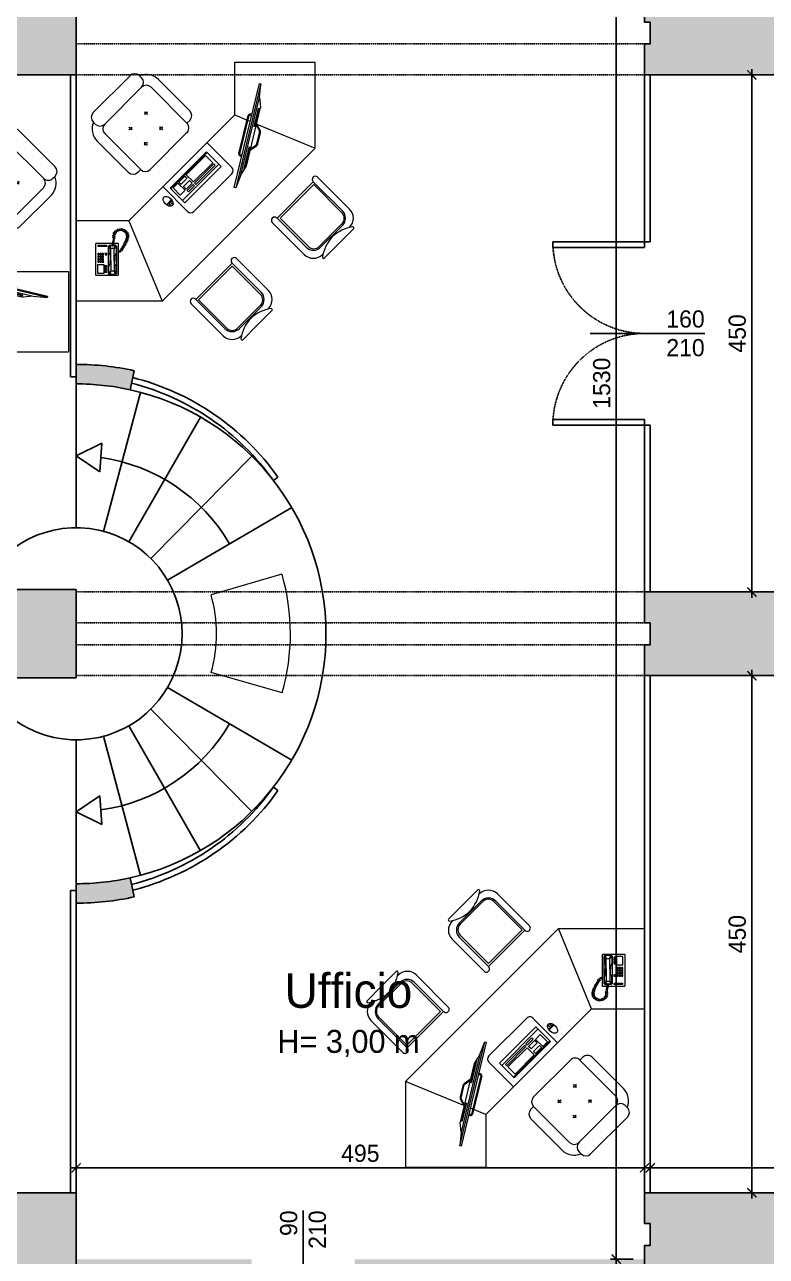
# Model space of a CAD drawing. Header units: millimetres. Extents: x 515 to 43442, y -1882 to 9936.
# Drawn here: x 16249 to 16896, y 6997 to 8072 of the extents above; entities that cross this region are included whole.
import ezdxf

# ---------------------------------------------------------------- set-up
doc = ezdxf.new("R2010")
doc.units = ezdxf.units.MM
doc.linetypes.add('35', pattern=[1.5, 0.5, -0.25, 0.5, -0.25])
doc.linetypes.add('HIDDEN', pattern=[0.375, 0.25, -0.125])
doc.layers.get('Defpoints').update_dxf_attribs({"color": 31})
for name, color, linetype, lineweight, true_color in [('_NOTE', 12, 'Continuous', 20, 0xbd0000), ('CAMP sez', 9, 'Continuous', 15, 0xbdbdbd), ('PAV_EST', 253, 'Continuous', 0, 0xa8a8a8)]:
    doc.layers.add(name, color=color, linetype=linetype, lineweight=lineweight, true_color=true_color)
doc.layers.add('ARREDI_LINEE', color=33, linetype='Continuous', lineweight=9)
for name, color, linetype in [('INF', 8, 'Continuous'), ('PROS', 9, 'Continuous'), ('Q_100_ESECUTIVO', 3, 'Continuous'), ('SEZ', 170, 'Continuous'), ('Testi', 7, 'Continuous'), ('VOLTE', 8, 'Continuous')]:
    doc.layers.add(name, color=color, linetype=linetype)
doc.styles.add('T_ESE_q100', font='bahnschrift.ttf', dxfattribs={"height": 15})
doc.dimstyles.new('ESE_q100', dxfattribs={"dimscale": 0, "dimtxt": 15, "dimasz": 8, "dimexe": 5, "dimexo": 10, "dimgap": 5, "dimtad": 1, "dimdec": 0, "dimrnd": 0.5, "dimzin": 0, "dimdsep": 46, "dimtxsty": 'T_ESE_q100', "dimblk": 'ARCHTICK', "dimcen": 0.09, "dimdle": 5, "dimadec": 0, "dimazin": 0, "dimtfac": 1, "dimtdec": 0, "dimtofl": 0, "dimtmove": 2, "dimatfit": 3, "dimldrblk": 'ARCHTICK', "dimfxl": 20, "dimfxlon": 1, "dimtolj": 1, "dimtzin": 0, "dimarcsym": 0})

# ---------------------------------------------------------------- blocks, each defined once
blk = doc.blocks.new('scrivania esa')
at = {"layer": 'ARREDI_LINEE', "lineweight": -2, "transparency": 33554687}
for p, q in [((5087.9, 28398.3), (5087.9, 28400.9)), ((5093.7, 28406.7), (5139.2, 28406.7)), ((5145, 28398.3), (5145, 28400.9)), ((5078.5, 28348.1), (5078.5, 28386.6)), ((5087.9, 28342.2), (5087.9, 28386.6)), ((5093.7, 28392.4), (5139.2, 28392.4)), ((5145, 28342.2), (5145, 28386.6)), ((5154.4, 28348.1), (5154.4, 28386.6)), ((5016.4, 28350.4), (4966.9, 28300.9)), ((5049, 28317.8), (5016.4, 28350.4)), ((5179.6, 28317.8), (5212.2, 28350.4)), ((5212.2, 28350.4), (5261.7, 28300.9)), ((5087.9, 28342.2), (5084.4, 28342.2)), ((5093.7, 28336.4), (5139.2, 28336.4)), ((5145, 28342.2), (5148.5, 28342.2)), ((5014, 28324.2), (4995.1, 28305.3)), ((5014.6, 28324.2), (5014, 28324.2)), ((5014.2, 28321.1), (5015, 28321.9)), ((5024.8, 28314), (5014.6, 28324.2)), ((5015, 28321.9), (5016.4, 28320.5)), ((5020.3, 28314.9), (5003.7, 28298.4)), ((5005.1, 28312.3), (5004.3, 28311.5)), ((5004.3, 28311.5), (5005.1, 28310.7)), ((5005.9, 28311.5), (5005.1, 28312.3)), ((5005.1, 28310.7), (5005.9, 28311.5)), ((5006.5, 28311), (5005.7, 28310.1)), ((5006.6, 28313.8), (5005.8, 28313)), ((5005.8, 28313), (5006.6, 28312.2)), ((5007.3, 28310.1), (5006.5, 28311)), ((5007.4, 28313), (5006.6, 28313.8)), ((5006.6, 28312.2), (5007.4, 28313)), ((5008, 28312.5), (5007.2, 28311.6)), ((5007.2, 28311.6), (5008, 28310.8)), ((5008.1, 28315.3), (5007.3, 28314.5)), ((5007.3, 28314.5), (5008.1, 28313.7)), ((5008.8, 28311.6), (5008, 28312.5)), ((5008, 28310.8), (5008.8, 28311.6)), ((5009, 28314.5), (5008.1, 28315.3)), ((5008.1, 28313.7), (5009, 28314.5)), ((5009.4, 28311.1), (5008.5, 28310.3)), ((5009.5, 28314), (5008.7, 28313.2)), ((5008.7, 28313.2), (5009.5, 28312.3)), ((5009.6, 28316.9), (5008.8, 28316)), ((5008.8, 28316), (5009.6, 28315.2)), ((5010.2, 28310.3), (5009.4, 28311.1)), ((5010.3, 28313.2), (5009.5, 28314)), ((5009.5, 28312.3), (5010.3, 28313.2)), ((5010.5, 28316), (5009.6, 28316.9)), ((5009.6, 28315.2), (5010.5, 28316)), ((5010.9, 28312.6), (5010.1, 28311.8)), ((5010.1, 28311.8), (5010.9, 28311)), ((5011, 28315.5), (5010.2, 28314.7)), ((5010.2, 28314.7), (5011, 28313.8)), ((5011.7, 28311.8), (5010.9, 28312.6)), ((5010.9, 28311), (5011.7, 28311.8)), ((5011.8, 28314.7), (5011, 28315.5)), ((5011, 28313.8), (5011.8, 28314.7)), ((5012.4, 28314.1), (5011.6, 28313.3)), ((5011.6, 28313.3), (5012.4, 28312.5)), ((5013.2, 28313.3), (5012.4, 28314.1)), ((5012.4, 28312.5), (5013.2, 28313.3)), ((5013.1, 28304.4), (5020.5, 28311.8)), ((5014, 28312.5), (5013.2, 28311.6)), ((5013.2, 28311.6), (5014.3, 28310.5)), ((5015.1, 28311.4), (5014, 28312.5)), ((5015.5, 28319.7), (5014.2, 28321.1)), ((5014.3, 28310.5), (5015.1, 28311.4)), ((5016.4, 28320.5), (5015.5, 28319.7)), ((5016.1, 28319.2), (5016.9, 28320)), ((5017.4, 28317.8), (5016.1, 28319.2)), ((5020.5, 28314.2), (5016.8, 28310.5)), ((5016.9, 28320), (5018.3, 28318.6)), ((5018.3, 28318.6), (5017.4, 28317.8)), ((5018, 28317.3), (5018.8, 28318.1)), ((5019.4, 28315.9), (5018, 28317.3)), ((5018.8, 28318.1), (5020.2, 28316.7)), ((5020.2, 28316.7), (5019.4, 28315.9)), ((5049, 28317.8), (5020, 28247.8)), ((5021.7, 28314.9), (5020.3, 28314.9)), ((5021.1, 28314.7), (5020.5, 28314.2)), ((5020.5, 28314.2), (5020.5, 28311.8)), ((5020.5, 28311.8), (5020.9, 28311.9)), ((5020.9, 28311.9), (5022, 28314.4)), ((5022.8, 28310), (5020.9, 28311.9)), ((5022, 28314.4), (5021.1, 28314.7)), ((5023.6, 28313), (5021.7, 28314.9)), ((5022, 28314.4), (5023.5, 28312.9)), ((5022.8, 28310), (5025.3, 28311.1)), ((5023.1, 28312.5), (5024.3, 28313.6)), ((5023.5, 28312.1), (5023.1, 28312.5)), ((5024.7, 28313.1), (5023.5, 28312.1)), ((5023.9, 28312.4), (5025.3, 28311.1)), ((5025.7, 28311), (5024.1, 28312.6)), ((5024.3, 28313.6), (5026, 28314.7)), ((5025.7, 28313.8), (5024.7, 28313.1)), ((5028.3, 28310.5), (5025.3, 28313.5)), ((5025.3, 28311.1), (5025.5, 28310.3)), ((5025.5, 28309.5), (5025.7, 28311)), ((5027.4, 28314.7), (5025.7, 28313.8)), ((5026, 28314.7), (5027.6, 28315.7)), ((5028.1, 28315.3), (5027.4, 28314.7)), ((5027.6, 28315.7), (5028.3, 28316.4)), ((5028.8, 28316.1), (5028.1, 28315.3)), ((5028.3, 28316.4), (5028.6, 28316.5)), ((5028.6, 28317.1), (5029.2, 28317.8)), ((5028.6, 28316.5), (5028.6, 28317.1)), ((5029.7, 28315.9), (5028.8, 28316.1)), ((5029.2, 28317.8), (5030.1, 28317.2)), ((5030.2, 28316.7), (5029.7, 28315.9)), ((5029.8, 28318.4), (5030.6, 28319.1)), ((5030.1, 28317.2), (5029.8, 28318.4)), ((5032.1, 28318.3), (5030.2, 28316.7)), ((5030.6, 28319.1), (5031.6, 28318.3)), ((5031.4, 28319.7), (5032.4, 28320)), ((5031.6, 28318.3), (5031.4, 28319.7)), ((5034.5, 28318.6), (5032.1, 28318.3)), ((5032.4, 28320), (5033.1, 28319)), ((5033.1, 28319), (5033.5, 28320.1)), ((5033.5, 28320.1), (5034.4, 28320.2)), ((5034.4, 28320.2), (5034.6, 28319.1)), ((5036.7, 28317.9), (5034.5, 28318.6)), ((5034.6, 28319.1), (5035.2, 28320)), ((5035.2, 28320), (5036.1, 28319.8)), ((5036.1, 28319.8), (5036.2, 28318.5)), ((5036.2, 28318.5), (5037, 28319.5)), ((5038.5, 28316.4), (5036.7, 28317.9)), ((5037, 28319.5), (5037.7, 28319.1)), ((5037.7, 28319.1), (5037.4, 28318)), ((5037.4, 28318), (5038.4, 28318.4)), ((5037.8, 28309.2), (5039.5, 28311.6)), ((5038.4, 28318.4), (5039, 28318)), ((5039, 28318), (5038.4, 28317)), ((5038.4, 28317), (5039.6, 28317.6)), ((5039.4, 28314), (5038.5, 28316.4)), ((5039.9, 28316.9), (5039.2, 28316.2)), ((5039.2, 28316.2), (5040.4, 28316.1)), ((5040.7, 28310.7), (5039.3, 28310.6)), ((5039.3, 28310.6), (5040.2, 28309.8)), ((5039.5, 28311.6), (5039.4, 28314)), ((5039.6, 28317.6), (5039.9, 28316.9)), ((5040.6, 28315.4), (5039.7, 28314.7)), ((5039.7, 28314.7), (5041, 28314.8)), ((5041.1, 28314), (5040, 28313.6)), ((5040, 28313.6), (5041.1, 28313.1)), ((5041.1, 28312.4), (5040, 28312.1)), ((5040, 28312.1), (5041, 28311.5)), ((5040.4, 28316.1), (5040.6, 28315.4)), ((5041, 28311.5), (5040.7, 28310.7)), ((5041, 28314.8), (5041.1, 28314)), ((5041.1, 28313.1), (5041.1, 28312.4)), ((5179.6, 28317.8), (5049, 28317.8)), ((5091, 28317.8), (5091, 28287.4)), ((5094.6, 28294.4), (5094.6, 28312.7)), ((5094.6, 28312.7), (5139.4, 28312.7)), ((5094.6, 28311.9), (5139.4, 28311.9)), ((5096.5, 28310.9), (5096.5, 28302)), ((5102.5, 28310.9), (5096.5, 28310.9)), ((5102.5, 28310.9), (5102.5, 28302)), ((5103.8, 28310.9), (5111.2, 28310.9)), ((5103.8, 28310.9), (5103.8, 28308.2)), ((5111.2, 28310.9), (5111.2, 28308.2)), ((5112.8, 28310.9), (5112.8, 28302)), ((5112.8, 28310.9), (5136.5, 28310.9)), ((5136.5, 28310.9), (5136.5, 28302)), ((5139.4, 28312.7), (5139.4, 28294.4)), ((5145.4, 28317.8), (5145.4, 28287.4)), ((5146.3, 28277.1), (5205.7, 28313.4)), ((5179.6, 28317.8), (5184, 28307.1)), ((5205.7, 28313.4), (5200, 28306.5)), ((5205.7, 28313.4), (5215, 28321)), ((5020, 28247.8), (4966.9, 28300.9)), ((4995.1, 28305.3), (4995.1, 28304.8)), ((4995.1, 28304.8), (5008.8, 28291.1)), ((5002.5, 28310), (4997.4, 28304.9)), ((4997.4, 28304.9), (5001.4, 28301)), ((5001.4, 28301), (5006.5, 28306)), ((5002.1, 28300.8), (5002.5, 28301.2)), ((5003.2, 28299.7), (5002.1, 28300.8)), ((5006.5, 28306), (5002.5, 28310)), ((5002.5, 28301.2), (5003.6, 28300.1)), ((5002.9, 28301.6), (5003.3, 28302.1)), ((5004, 28300.5), (5002.9, 28301.6)), ((5003.6, 28300.1), (5003.2, 28299.7)), ((5003.3, 28302.1), (5004.4, 28301)), ((5003.7, 28302.5), (5004.2, 28302.9)), ((5004.8, 28301.4), (5003.7, 28302.5)), ((5004.4, 28301), (5004, 28300.5)), ((5004.2, 28302.9), (5005.3, 28301.8)), ((5004.4, 28298.2), (5008.1, 28301.9)), ((5004.6, 28303.3), (5005, 28303.7)), ((5005.7, 28302.2), (5004.6, 28303.3)), ((5005.3, 28301.8), (5004.8, 28301.4)), ((5005, 28303.7), (5006.1, 28302.6)), ((5005.4, 28304.1), (5005.8, 28304.5)), ((5006.5, 28303), (5005.4, 28304.1)), ((5005.7, 28310.1), (5006.5, 28309.3)), ((5006.1, 28302.6), (5005.7, 28302.2)), ((5005.8, 28304.5), (5006.9, 28303.4)), ((5006.2, 28304.9), (5006.6, 28305.3)), ((5007.3, 28303.8), (5006.2, 28304.9)), ((5006.5, 28309.3), (5007.3, 28310.1)), ((5006.9, 28303.4), (5006.5, 28303)), ((5006.6, 28305.3), (5007.7, 28304.2)), ((5013.1, 28304.4), (5006.9, 28298.2)), ((5007.9, 28309.6), (5007, 28308.8)), ((5007, 28308.8), (5007.9, 28307.9)), ((5007.7, 28304.2), (5007.3, 28303.8)), ((5008.7, 28308.8), (5007.9, 28309.6)), ((5007.9, 28307.9), (5008.7, 28308.8)), ((5008.1, 28301.9), (5009.1, 28302.3)), ((5008.5, 28310.3), (5009.4, 28309.5)), ((5009.1, 28293), (5025.5, 28309.5)), ((5009.1, 28302.3), (5010.2, 28302.6)), ((5015.3, 28302.2), (5009.1, 28296)), ((5009.4, 28309.5), (5010.2, 28310.3)), ((5009.4, 28291.1), (5028.3, 28310)), ((5010.2, 28302.6), (5011.3, 28303.4)), ((5011.3, 28303.4), (5012.7, 28304.8)), ((5015.3, 28307.4), (5012.7, 28304.8)), ((5013.5, 28299.3), (5014.3, 28300.4)), ((5014.3, 28300.4), (5015.7, 28301.8)), ((5015.3, 28302.2), (5022.7, 28309.6)), ((5016.1, 28308.5), (5015.3, 28307.4)), ((5018.3, 28304.4), (5015.7, 28301.8)), ((5016.4, 28309.6), (5016.1, 28308.5)), ((5016.8, 28310.5), (5016.4, 28309.6)), ((5019.4, 28305.2), (5018.3, 28304.4)), ((5020.5, 28305.5), (5019.4, 28305.2)), ((5021.4, 28305.9), (5020.5, 28305.5)), ((5025.1, 28309.6), (5021.4, 28305.9)), ((5022.7, 28309.6), (5022.8, 28310)), ((5025.1, 28309.6), (5022.7, 28309.6)), ((5024, 28304.3), (5023.2, 28304.9)), ((5023.6, 28305.3), (5024.2, 28304.9)), ((5024.6, 28304.1), (5024, 28304.3)), ((5024.2, 28304.9), (5024.8, 28304.9)), ((5025.5, 28304.3), (5024.6, 28304.1)), ((5024.8, 28304.9), (5025.4, 28304.8)), ((5025.5, 28310.3), (5025.1, 28309.6)), ((5025.4, 28304.8), (5025.7, 28304.8)), ((5026, 28303.8), (5025.5, 28304.3)), ((5025.7, 28304.8), (5026, 28304.5)), ((5025.9, 28305.1), (5027.3, 28305.4)), ((5026, 28304.5), (5025.9, 28305.1)), ((5026.4, 28303.6), (5026, 28303.8)), ((5026.8, 28303.8), (5026.4, 28303.6)), ((5027.1, 28304.9), (5026.8, 28303.8)), ((5027.6, 28304), (5027.1, 28304.9)), ((5027.3, 28305.4), (5029.6, 28306)), ((5028.2, 28304.2), (5027.6, 28304)), ((5028.6, 28305.4), (5028.2, 28304.2)), ((5028.3, 28310), (5028.3, 28310.5)), ((5029.1, 28304.4), (5028.6, 28305.4)), ((5029.8, 28304.6), (5029.1, 28304.4)), ((5029.6, 28306), (5031.4, 28306.6)), ((5029.9, 28305.8), (5029.8, 28304.6)), ((5030.3, 28304.7), (5029.9, 28305.8)), ((5031.2, 28305.1), (5030.3, 28304.7)), ((5031.3, 28306.2), (5031.2, 28305.1)), ((5031.8, 28305.2), (5031.3, 28306.2)), ((5031.4, 28306.6), (5031.6, 28306.4)), ((5031.6, 28306.4), (5031.8, 28306.8)), ((5031.8, 28306.8), (5034.3, 28307.5)), ((5032.7, 28305.5), (5031.8, 28305.2)), ((5033, 28306.6), (5032.7, 28305.5)), ((5033.6, 28305.6), (5033, 28306.6)), ((5034.3, 28305.8), (5033.6, 28305.6)), ((5034.3, 28307.5), (5037.8, 28309.2)), ((5034.6, 28307.1), (5034.3, 28305.8)), ((5035.4, 28306.2), (5034.6, 28307.1)), ((5036.5, 28306.8), (5035.4, 28306.2)), ((5036, 28307.9), (5036.5, 28306.8)), ((5036.8, 28306.9), (5036, 28307.9)), ((5037.7, 28307.4), (5036.8, 28306.9)), ((5037.6, 28308.5), (5037.7, 28307.4)), ((5038.4, 28307.8), (5037.6, 28308.5)), ((5039.2, 28308.3), (5038.4, 28307.8)), ((5038.6, 28309.4), (5039.2, 28308.3)), ((5039.7, 28309.1), (5038.6, 28309.4)), ((5040.2, 28309.8), (5039.7, 28309.1)), ((5088.4, 28304.6), (5082, 28304.6)), ((5082.7, 28304.2), (5082.7, 28302.3)), ((5084.1, 28304.2), (5082.7, 28304.2)), ((5084.1, 28300.7), (5084.1, 28304.2)), ((5084.4, 28304.2), (5084.4, 28300.6)), ((5085.9, 28304.2), (5084.4, 28304.2)), ((5085.9, 28300.6), (5085.9, 28304.2)), ((5086.2, 28304.2), (5086.2, 28300.7)), ((5087.6, 28304.2), (5086.2, 28304.2)), ((5087.6, 28302.1), (5087.6, 28304.2)), ((5102.5, 28302), (5096.5, 28302)), ((5111.2, 28308.2), (5103.8, 28308.2)), ((5103.8, 28305.2), (5111.2, 28305.2)), ((5103.8, 28305.2), (5103.8, 28302)), ((5111.2, 28302), (5103.8, 28302)), ((5111.2, 28300.6), (5103.8, 28300.6)), ((5103.8, 28300.6), (5103.8, 28299)), ((5111.2, 28305.2), (5111.2, 28302)), ((5111.2, 28300.6), (5111.2, 28299)), ((5136.5, 28302), (5112.8, 28302)), ((5112.8, 28300.6), (5112.8, 28299)), ((5136.5, 28300.6), (5112.8, 28300.6)), ((5136.5, 28300.6), (5136.5, 28299)), ((5155.1, 28279), (5200, 28306.5)), ((5158.3, 28291.4), (5187.5, 28309.3)), ((5158.7, 28290.7), (5188, 28308.6)), ((5184.4, 28306.4), (5185.2, 28304.4)), ((5185.7, 28300.1), (5186.4, 28299)), ((5186.3, 28300.5), (5187, 28299.4)), ((5187, 28301), (5187.7, 28299.8)), ((5187.7, 28301.4), (5188.4, 28300.2)), ((5188.4, 28301.8), (5189.1, 28300.7)), ((5189.2, 28307.6), (5189, 28306.7)), ((5189.1, 28302.2), (5189.8, 28301.1)), ((5189.8, 28302.6), (5190.5, 28301.5)), ((5190, 28307.4), (5190, 28307.3)), ((5190.5, 28303.1), (5191.2, 28301.9)), ((5191.2, 28303.5), (5191.9, 28302.3)), ((5191.9, 28303.9), (5192.6, 28302.8)), ((5192.6, 28304.3), (5193.2, 28303.2)), ((5193.2, 28304.7), (5193.9, 28303.6)), ((5193.9, 28305.2), (5194.6, 28304)), ((5194.6, 28305.6), (5195.3, 28304.5)), ((5195.3, 28306), (5196, 28304.9)), ((5196, 28306.4), (5196.7, 28305.3)), ((5196.7, 28306.9), (5197.4, 28305.7)), ((5197.4, 28307.3), (5198.1, 28306.1)), ((5198.1, 28307.7), (5198.8, 28306.6)), ((5208.6, 28247.8), (5261.7, 28300.9)), ((5003.7, 28298.4), (5003.6, 28297.1)), ((5003.6, 28297.1), (5007.7, 28293)), ((5004, 28297.5), (5004.4, 28298.2)), ((5004.3, 28296.7), (5004, 28297.5)), ((5006.8, 28297.8), (5004.3, 28296.7)), ((5004.3, 28296.7), (5007.6, 28293.4)), ((5004.4, 28298.2), (5006.9, 28298.2)), ((5006.9, 28298.2), (5006.8, 28297.8)), ((5008.7, 28295.9), (5006.8, 28297.8)), ((5008.7, 28295.9), (5007.6, 28293.4)), ((5007.6, 28293.4), (5008.4, 28293.1)), ((5007.7, 28293), (5009.1, 28293)), ((5008.4, 28293.1), (5009.1, 28293.6)), ((5009.1, 28296), (5008.7, 28295.9)), ((5008.8, 28291.1), (5009.4, 28291.1)), ((5009.1, 28293.6), (5012.8, 28297.3)), ((5009.1, 28293.6), (5009.1, 28296)), ((5012.8, 28297.3), (5013.2, 28298.2)), ((5013.2, 28298.2), (5013.5, 28299.3)), ((5139.4, 28297.2), (5094.6, 28297.2)), ((5139.4, 28294.4), (5094.6, 28294.4)), ((5111.2, 28299), (5103.8, 28299)), ((5136.5, 28299), (5112.8, 28299)), ((5159, 28289.1), (5159.9, 28288.9)), ((5168, 28289.3), (5168.6, 28288.2)), ((5168.6, 28289.7), (5169.3, 28288.6)), ((5175.7, 28286.5), (5183.9, 28291.5)), ((5176.1, 28285.8), (5184.4, 28290.8)), ((5184.3, 28299.3), (5185, 28298.1)), ((5186.5, 28298.2), (5184.9, 28292.8)), ((5185, 28299.7), (5185.7, 28298.6)), ((5187.6, 28298.9), (5185.7, 28292.6)), ((5187.5, 28298.7), (5208.6, 28247.8)), ((5094.8, 28283.5), (5141.5, 28283.5)), ((5146.3, 28277.1), (5155.1, 28279)), ((5152.1, 28279.6), (5152.8, 28278.5)), ((5152.8, 28280), (5153.5, 28278.9)), ((5153.5, 28280.4), (5154.2, 28279.3)), ((5154.2, 28280.9), (5154.9, 28279.7)), ((5154.9, 28281.3), (5155.5, 28280.2)), ((5155.5, 28281.7), (5156.2, 28280.6)), ((5156.2, 28282.1), (5156.9, 28281)), ((5156.9, 28282.5), (5157.6, 28281.4)), ((5157.6, 28283), (5158.3, 28281.8)), ((5158.3, 28283.4), (5159, 28282.3)), ((5158.8, 28288.3), (5158.9, 28288.3)), ((5159, 28283.8), (5159.7, 28282.7)), ((5159.7, 28284.2), (5160.4, 28283.1)), ((5160.4, 28284.7), (5161.1, 28283.5)), ((5161.1, 28285.1), (5161.7, 28283.9)), ((5161.7, 28285.5), (5162.4, 28284.4)), ((5162.4, 28285.9), (5163.1, 28284.8)), ((5163.1, 28286.3), (5163.8, 28285.2)), ((5163.8, 28286.8), (5164.5, 28285.6)), ((5164.5, 28287.2), (5165.2, 28286)), ((5165.2, 28287.6), (5165.9, 28286.5)), ((5165.9, 28288), (5166.6, 28286.9)), ((5166.6, 28288.4), (5167.3, 28287.3)), ((5167.3, 28288.9), (5168, 28287.7)), ((5167.5, 28286.6), (5173.9, 28285.4)), ((5168.5, 28287.3), (5174.1, 28286.2)), ((5146.3, 28277.1), (5135.3, 28272.3)), ((5208.6, 28247.8), (5020, 28247.8)), ((5036.2, 28228.4), (5036.2, 28188.9)), ((5041.8, 28228.1), (5041.8, 28228.6)), ((5041.8, 28228), (5041.8, 28228.3)), ((5041.8, 28228.1), (5041.8, 28192.2)), ((5086.6, 28228.1), (5041.8, 28228.1)), ((5043.2, 28226.1), (5043.2, 28191.3)), ((5084.7, 28226.1), (5043.2, 28226.1)), ((5084.7, 28191.3), (5084.7, 28226.1)), ((5086.6, 28228), (5086.6, 28228.3)), ((5086.6, 28192.2), (5086.6, 28228.1)), ((5092.2, 28188.9), (5092.2, 28228.3)), ((5136.4, 28188.9), (5136.4, 28228.3)), ((5142, 28228), (5142, 28228.3)), ((5142, 28192.2), (5142, 28228.1)), ((5142, 28228.1), (5186.8, 28228.1)), ((5143.9, 28191.3), (5143.9, 28226.1)), ((5143.9, 28226.1), (5185.4, 28226.1)), ((5185.4, 28226.1), (5185.4, 28191.3)), ((5186.8, 28228.1), (5186.8, 28228.6)), ((5186.8, 28228), (5186.8, 28228.3)), ((5186.8, 28228.1), (5186.8, 28192.2)), ((5192.4, 28228.4), (5192.4, 28188.9)), ((5049.9, 28184.6), (5078, 28184.6)), ((5050.7, 28183.3), (5077.6, 28183.3)), ((5178.7, 28184.6), (5150.6, 28184.6)), ((5177.9, 28183.3), (5151, 28183.3)), ((5045.9, 28174.3), (5063.9, 28174.3)), ((5047.4, 28177.7), (5047.9, 28177.7)), ((5082, 28174.3), (5063.9, 28174.3)), ((5080, 28177.7), (5081, 28177.7)), ((5146.6, 28174.3), (5164.7, 28174.3)), ((5148.6, 28177.7), (5147.6, 28177.7)), ((5182.7, 28174.3), (5164.7, 28174.3)), ((5181.2, 28177.7), (5180.7, 28177.7))]:
    blk.add_line(p, q, dxfattribs=at)
blk.add_lwpolyline([(5134.6, 28273.4), (5214.3, 28322.1), (5215, 28321), (5135.3, 28272.3)], close=True, dxfattribs=at)
for centre, radius, start, end in [((5093.7, 28386.6), 15.2, 112.6199, 180), ((5093.7, 28400.9), 5.83, 90, 180), ((5093.7, 28398.3), 5.83, 180, 270), ((5139.2, 28400.9), 5.83, 0, 90), ((5139.2, 28398.3), 5.83, 270, 0), ((5139.2, 28386.6), 15.2, 0, 67.3801), ((5093.7, 28386.6), 5.83, 90, 180), ((5139.2, 28386.6), 5.83, 0, 90), ((5105.2, 28375.5), 1.75, 270, 0), ((5108.7, 28375.5), 1.75, 180, 270), ((5124.2, 28375.5), 1.75, 270, 0), ((5127.7, 28375.5), 1.75, 180, 270), ((5105.2, 28372), 1.75, 0, 90), ((5108.7, 28372), 1.75, 90, 180), ((5124.2, 28372), 1.75, 0, 90), ((5127.7, 28372), 1.75, 90, 180), ((5105.2, 28356.8), 1.75, 270, 0), ((5105.2, 28353.3), 1.75, 0, 90), ((5108.7, 28356.8), 1.75, 180, 270), ((5108.7, 28353.3), 1.75, 90, 180), ((5124.2, 28356.8), 1.75, 270, 0), ((5124.2, 28353.3), 1.75, 0, 90), ((5127.7, 28356.8), 1.75, 180, 270), ((5127.7, 28353.3), 1.75, 90, 180), ((5084.4, 28348.1), 5.83, 180, 270), ((5148.5, 28348.1), 5.83, 270, 0), ((5093.7, 28342.2), 5.83, 180, 270), ((5139.2, 28342.2), 5.83, 270, 0), ((5188.4, 28307.8), 1.68, 343.7076, 121.4279), ((5188.4, 28307.8), 0.859, 343.7076, 121.4279), ((5159.1, 28289.9), 1.68, 121.4279, 259.1482), ((5159.1, 28289.9), 0.859, 121.4279, 259.1482), ((5182.8, 28293.5), 2.26, 301.4279, 343.7076), ((5182.8, 28293.5), 3.09, 301.4279, 343.7076), ((5094.8, 28287.4), 3.89, 180, 270), ((5141.5, 28287.4), 3.89, 270, 0), ((5174.5, 28288.4), 3.09, 259.1482, 301.4279), ((5174.5, 28288.4), 2.26, 259.1482, 301.4279), ((5039, 28228.3), 2.81, 0.0063, 180.0063), ((5089.4, 28228.3), 2.81, 359.9937, 179.9937), ((5139.2, 28228.3), 2.81, 0.0063, 180.0063), ((5189.6, 28228.3), 2.81, 359.9937, 179.9937), ((5047.4, 28188.9), 11.2, 179.9937, 269.9937), ((5050.7, 28192.2), 8.96, 179.9937, 269.9937), ((5049.9, 28191.3), 6.72, 179.9937, 269.9937), ((5065, 28149.2), 33.3, 91.7983, 126.1924), ((5062.9, 28149.2), 33.3, 53.8076, 88.2017), ((5077.6, 28192.2), 8.96, 269.9937, 359.9937), ((5078, 28191.3), 6.72, 269.9937, 359.9937), ((5081, 28188.9), 11.2, 269.9937, 359.9937), ((5147.6, 28188.9), 11.2, 180.0063, 270.0063), ((5151, 28192.2), 8.96, 180.0063, 270.0063), ((5150.6, 28191.3), 6.72, 180.0063, 270.0063), ((5165.7, 28149.2), 33.3, 91.7983, 126.1924), ((5163.6, 28149.2), 33.3, 53.8076, 88.2017), ((5177.9, 28192.2), 8.96, 270.0063, 0.0063), ((5178.7, 28191.3), 6.72, 270.0063, 0.0063), ((5181.2, 28188.9), 11.2, 270.0063, 0.0063), ((5045.9, 28175.2), 0.956, 126.1924, 270.0063), ((5082, 28175.2), 0.956, 269.9937, 53.8076), ((5146.6, 28175.2), 0.956, 126.1924, 270.0063), ((5182.7, 28175.2), 0.956, 269.9937, 53.8076)]:
    blk.add_arc(centre, radius, start, end, dxfattribs=at)
blk.add_ellipse((5085.2, 28305.7), major_axis=(0, 5.22), ratio=0.623418, dxfattribs=at)
blk = doc.blocks.new('_ArchTick')
at = {"color": 0, "linetype": 'ByBlock', "const_width": 0.15}
blk.add_lwpolyline([(-0.5, -0.5), (0.5, 0.5)], dxfattribs=at)
blk = doc.blocks.new('*D163')
at = {"layer": 'Defpoints', "color": 0, "transparency": 16777216}
for p in [(16789.6, 8522.9), (16764.9, 6994.7), (16789.6, 6994.7)]:
    blk.add_point(p, dxfattribs=at)
at = {"layer": 'Q_100_ESECUTIVO', "color": 0, "lineweight": -2, "transparency": 16777216}
for p, q in [((16779.6, 8522.9), (16759.9, 8522.9)), ((16764.9, 8527.9), (16764.9, 6989.7)), ((16779.6, 6994.7), (16759.9, 6994.7))]:
    blk.add_line(p, q, dxfattribs=at)
at = {"layer": 'Q_100_ESECUTIVO', "color": 0, "lineweight": -2, "transparency": 16777216, "xscale": 8, "yscale": 8, "zscale": 8}
for p, rotation in [((16764.9, 8522.9), 90), ((16764.9, 6994.7), 270)]:
    blk.add_blockref('_ArchTick', p, dxfattribs=dict(at, rotation=rotation))
at = {"layer": 'Q_100_ESECUTIVO', "color": 0, "transparency": 16777216, "insert": (16752.3, 7758.8), "char_height": 15, "attachment_point": 5, "rotation": 90, "style": 'T_ESE_q100'}
blk.add_mtext('\\A1;1530', dxfattribs=at)
blk = doc.blocks.new('*D164')
at = {"layer": 'Defpoints', "color": 0, "transparency": 16777216}
for p in [(16789.6, 7074.4), (16293.6, 6994.7), (16789.6, 6994.7)]:
    blk.add_point(p, dxfattribs=at)
at = {"layer": 'Q_100_ESECUTIVO', "color": 0, "lineweight": -2, "transparency": 16777216}
for p, q in [((16288.6, 7074.4), (16794.6, 7074.4)), ((16293.6, 7054.4), (16293.6, 7079.4)), ((16789.6, 7054.4), (16789.6, 7079.4))]:
    blk.add_line(p, q, dxfattribs=at)
at = {"layer": 'Q_100_ESECUTIVO', "color": 0, "lineweight": -2, "transparency": 16777216, "xscale": 8, "yscale": 8, "zscale": 8, "rotation": 180}
blk.add_blockref('_ArchTick', (16293.6, 7074.4), dxfattribs=at)
at = {"layer": 'Q_100_ESECUTIVO', "color": 0, "lineweight": -2, "transparency": 16777216, "xscale": 8, "yscale": 8, "zscale": 8}
blk.add_blockref('_ArchTick', (16789.6, 7074.4), dxfattribs=at)
at = {"layer": 'Q_100_ESECUTIVO', "color": 0, "transparency": 16777216, "insert": (16541.6, 7087), "char_height": 15, "attachment_point": 5, "style": 'T_ESE_q100'}
blk.add_mtext('\\A1;495', dxfattribs=at)
blk = doc.blocks.new('*D186')
at = {"layer": 'Defpoints', "color": 0, "transparency": 16777216}
for p in [(17553.6, 7074.4), (16794.6, 7052.7), (17553.6, 7052.7)]:
    blk.add_point(p, dxfattribs=at)
at = {"layer": 'Q_100_ESECUTIVO', "color": 0, "lineweight": -2, "transparency": 16777216}
for p, q in [((16789.6, 7074.4), (17558.6, 7074.4)), ((16794.6, 7062.7), (16794.6, 7079.4)), ((17553.6, 7062.7), (17553.6, 7079.4))]:
    blk.add_line(p, q, dxfattribs=at)
at = {"layer": 'Q_100_ESECUTIVO', "color": 0, "lineweight": -2, "transparency": 16777216, "xscale": 8, "yscale": 8, "zscale": 8, "rotation": 180}
blk.add_blockref('_ArchTick', (16794.6, 7074.4), dxfattribs=at)
at = {"layer": 'Q_100_ESECUTIVO', "color": 0, "lineweight": -2, "transparency": 16777216, "xscale": 8, "yscale": 8, "zscale": 8}
blk.add_blockref('_ArchTick', (17553.6, 7074.4), dxfattribs=at)
at = {"layer": 'Q_100_ESECUTIVO', "color": 0, "transparency": 16777216, "insert": (17174.1, 7087.1), "char_height": 15, "attachment_point": 5, "style": 'T_ESE_q100'}
blk.add_mtext('\\A1;760', dxfattribs=at)
blk = doc.blocks.new('*D194')
at = {"layer": 'Defpoints', "color": 0, "transparency": 16777216}
for p in [(16794.6, 8027.7), (16794.6, 7576.7), (16883.3, 7576.7)]:
    blk.add_point(p, dxfattribs=at)
at = {"layer": 'Q_100_ESECUTIVO', "color": 0, "lineweight": -2, "transparency": 16777216}
for p, q in [((16863.3, 8027.7), (16888.3, 8027.7)), ((16883.3, 8032.7), (16883.3, 7571.7)), ((16863.3, 7576.7), (16888.3, 7576.7))]:
    blk.add_line(p, q, dxfattribs=at)
at = {"layer": 'Q_100_ESECUTIVO', "color": 0, "lineweight": -2, "transparency": 16777216, "xscale": 8, "yscale": 8, "zscale": 8}
for p, rotation in [((16883.3, 8027.7), 90), ((16883.3, 7576.7), 270)]:
    blk.add_blockref('_ArchTick', p, dxfattribs=dict(at, rotation=rotation))
at = {"layer": 'Q_100_ESECUTIVO', "color": 0, "transparency": 16777216, "insert": (16870.6, 7802.2), "char_height": 15, "attachment_point": 5, "rotation": 90, "style": 'T_ESE_q100'}
blk.add_mtext('\\A1;450', dxfattribs=at)
blk = doc.blocks.new('*D196')
at = {"layer": 'Defpoints', "color": 0, "transparency": 16777216}
for p in [(16794.6, 7503.7), (16794.6, 7052.7), (16883.3, 7052.7)]:
    blk.add_point(p, dxfattribs=at)
at = {"layer": 'Q_100_ESECUTIVO', "color": 0, "lineweight": -2, "transparency": 16777216}
for p, q in [((16863.3, 7503.7), (16888.3, 7503.7)), ((16883.3, 7508.7), (16883.3, 7047.7)), ((16863.3, 7052.7), (16888.3, 7052.7))]:
    blk.add_line(p, q, dxfattribs=at)
at = {"layer": 'Q_100_ESECUTIVO', "color": 0, "lineweight": -2, "transparency": 16777216, "xscale": 8, "yscale": 8, "zscale": 8}
for p, rotation in [((16883.3, 7503.7), 90), ((16883.3, 7052.7), 270)]:
    blk.add_blockref('_ArchTick', p, dxfattribs=dict(at, rotation=rotation))
at = {"layer": 'Q_100_ESECUTIVO', "color": 0, "transparency": 16777216, "insert": (16870.6, 7278.2), "char_height": 15, "attachment_point": 5, "rotation": 90, "style": 'T_ESE_q100'}
blk.add_mtext('\\A1;450', dxfattribs=at)
blk = doc.blocks.new('*D166')
at = {"layer": 'Defpoints', "color": 0, "transparency": 16777216}
for p in [(20969.5, 8712.2), (16281.4, 5552.3), (16293.6, 5534.3)]:
    blk.add_point(p, dxfattribs=at)
at = {"layer": 'Q_100_ESECUTIVO', "color": 0, "lineweight": -2, "transparency": 16777216}
for p, q in [((20961.4, 8733.1), (16277.2, 5549.5)), ((20963.9, 8720.5), (20954.4, 8734.4)), ((16288, 5542.6), (16278.5, 5556.4))]:
    blk.add_line(p, q, dxfattribs=at)
at = {"layer": 'Q_100_ESECUTIVO', "color": 0, "lineweight": -2, "transparency": 16777216, "xscale": 8, "yscale": 8, "zscale": 8}
for p, rotation in [((20957.3, 8730.2), 34.20169827599206), ((16281.4, 5552.3), 214.2016982759921)]:
    blk.add_blockref('_ArchTick', p, dxfattribs=dict(at, rotation=rotation))
at = {"layer": 'Q_100_ESECUTIVO', "color": 0, "transparency": 16777216, "insert": (18612.2, 7151.7), "char_height": 15, "attachment_point": 5, "rotation": 34.2017, "style": 'T_ESE_q100'}
blk.add_mtext('\\A1;5655', dxfattribs=at)

msp = doc.modelspace()

# ---------------------------------------------------------------- hatches: boundary and pattern name
at = {"layer": 'CAMP sez'}
h = msp.add_hatch(color=256, dxfattribs=at)
h.dxf.hatch_style = 1
h.paths.add_polyline_path([(16446.6, 6994.7), (16293.6, 6994.7), (16293.6, 6979.7), (16446.6, 6979.7)], flags=17)
h.paths.add_polyline_path([(16789.6, 6994.7), (16536.6, 6994.7), (16536.6, 6979.7), (16789.6, 6979.7)], flags=17)
h.paths.add_polyline_path([(15701.6, 6338.7), (15674.6, 6338.7), (15674.6, 6318.7), (15701.6, 6318.7)], flags=17)
h.paths.add_polyline_path([(16903.6, 7576.7), (16789.6, 7576.7), (16789.6, 7549.7), (16794.6, 7549.7), (16794.6, 7530.7), (16789.6, 7530.7), (16789.6, 7503.7), (16903.6, 7503.7)], flags=17)
h.paths.add_polyline_path([(15925.1, 9914.7), (15905.1, 9914.7), (15905.1, 9516.7), (15925.1, 9516.7)], flags=17)
h.paths.add_polyline_path([(15945.1, 9516.7), (15885.1, 9516.7), (15885.1, 9496.7), (15945.1, 9496.7)], flags=17)
h.paths.add_polyline_path([(16062.6, 9516.7), (16035.1, 9516.7), (16035.1, 9496.7), (16062.6, 9496.7)], flags=17)
h.paths.add_polyline_path([(15795.1, 9516.7), (15682.6, 9516.7), (15682.6, 9496.7), (15795.1, 9496.7)], flags=17)
h.paths.add_polyline_path([(16208.6, 9181.7), (16062.6, 9181.7), (16062.6, 9165.7), (16181.6, 9165.7), (16181.6, 9072.7), (16234.6, 9072.7), (16234.6, 9083.7), (16208.6, 9083.7)], flags=17)
h.paths.add_polyline_path([(16062.6, 9170.7), (16042.6, 9170.7), (16042.6, 9165.7), (16062.6, 9165.7)], flags=17)
h.paths.add_polyline_path([(17801.6, 8096.7), (17738.6, 8096.7), (17738.6, 8024.7), (17801.6, 8024.7)], flags=17)
h.paths.add_polyline_path([(17801.6, 7050.7), (17738.6, 7050.7), (17738.6, 6951.7), (17801.6, 6989.7)], flags=17)
h.paths.add_polyline_path([(18316, 7344.1), (18296.9, 7372.2), (18264.7, 7350.3), (18283.8, 7322.2)], flags=17)
h.paths.add_polyline_path([(18838.3, 7699.1), (18819.2, 7727.2), (18786.9, 7705.3), (18806, 7677.1)], flags=17)
h.paths.add_polyline_path([(18845.6, 8096.7), (18782.6, 8096.7), (18782.6, 8024.7), (18845.6, 8024.7)], flags=17)
h.paths.add_polyline_path([(19370.9, 8061.1), (19368.6, 8096.7), (19305.6, 8096.7), (19305.6, 8016.7)], flags=17)
h.paths.add_polyline_path([(19909.8, 8433.4), (19891.9, 8459.8), (19831.5, 8418.8), (19849.5, 8392.3)], flags=17)
h.paths.add_polyline_path([(20162.9, 8605.4), (20144.9, 8631.8), (20113.5, 8610.5), (20131.5, 8584)], flags=17)
h.paths.add_polyline_path([(17573.6, 6979.7), (17553.6, 6979.7), (17553.6, 6850.1), (17330.4, 6698.4), (17341.6, 6681.8), (17573.6, 6839.5)], flags=17)
h.paths.add_polyline_path([(17309.3, 6659.9), (17298, 6676.6), (16903.6, 6478), (16903.6, 6455.7)], flags=17)
h.paths.add_polyline_path([(17322.5, 6710), (17290.2, 6688), (17309.3, 6659.9), (17341.6, 6681.8)], flags=17)
h.paths.add_polyline_path([(16903.6, 6528.7), (16789.6, 6528.7), (16789.6, 6501.7), (16794.6, 6501.7), (16794.6, 6482.7), (16789.6, 6482.7), (16789.6, 6455.7), (16903.6, 6455.7), (16903.6, 6478)], flags=17)
h.paths.add_polyline_path([(16903.6, 7052.7), (16789.6, 7052.7), (16789.6, 7025.7), (16794.6, 7025.7), (16794.6, 7006.7), (16789.6, 7006.7), (16789.6, 6979.7), (16903.6, 6979.7)], flags=17)
h.paths.add_polyline_path([(16293.6, 7052.7), (16228.6, 7052.7), (16228.6, 7025.7), (16233.6, 7025.7), (16233.6, 7006.7), (16228.6, 7006.7), (16228.6, 6979.7), (16293.6, 6979.7)], flags=17)
edge = h.paths.add_edge_path(flags=17)
edge.add_arc((16293.6, 7540.2), 218, 270, 282.4589, ccw=False)
edge.add_line((16293.6, 7322.2), (16293.6, 7305.2))
edge.add_arc((16293.6, 7540.2), 235, 270, 282.4589)
edge.add_line((16344.3, 7310.7), (16340.6, 7327.3))
edge = h.paths.add_edge_path(flags=17)
edge.add_line((16293.6, 7578.7), (16209.5, 7578.7))
edge.add_arc((16293.6, 7540.2), 92.5, 155.4041, 204.5959)
edge.add_line((16209.5, 7501.7), (16293.6, 7501.7))
edge.add_line((16293.6, 7501.7), (16293.6, 7578.7))
edge = h.paths.add_edge_path(flags=17)
edge.add_arc((16293.6, 7540.2), 235, 77.5411, 90)
edge.add_line((16293.6, 7775.2), (16293.6, 7758.2))
edge.add_arc((16293.6, 7540.2), 218, 77.5411, 90, ccw=False)
edge.add_line((16340.6, 7753), (16344.3, 7769.6))
h.paths.add_polyline_path([(16293.6, 6528.7), (16228.6, 6528.7), (16228.6, 6501.7), (16233.6, 6501.7), (16233.6, 6482.7), (16228.6, 6482.7), (16228.6, 6455.7), (16293.6, 6455.7)], flags=17)
h.paths.add_polyline_path([(15726.6, 6501.7), (15731.6, 6501.7), (15731.6, 6528.7), (15674.6, 6528.7), (15674.6, 6455.7), (15731.6, 6455.7), (15731.6, 6482.7), (15726.6, 6482.7)], flags=17)
h.paths.add_polyline_path([(16228.6, 6468.7), (15731.6, 6468.7), (15731.6, 6455.7), (16228.6, 6455.7)], flags=17)
h.paths.add_polyline_path([(15726.6, 7025.7), (15731.6, 7025.7), (15731.6, 7052.7), (15674.6, 7052.7), (15674.6, 6979.7), (15731.6, 6979.7), (15731.6, 7006.7), (15726.6, 7006.7)], flags=17)
h.paths.add_polyline_path([(15726.6, 7549.7), (15731.6, 7549.7), (15731.6, 7576.7), (15674.6, 7576.7), (15674.6, 7503.7), (15731.6, 7503.7), (15731.6, 7530.7), (15726.6, 7530.7)], flags=17)
h.paths.add_polyline_path([(15726.6, 8073.7), (15731.6, 8073.7), (15731.6, 8100.7), (15674.6, 8100.7), (15674.6, 8027.7), (15731.6, 8027.7), (15731.6, 8054.7), (15726.6, 8054.7)], flags=17)
h.paths.add_polyline_path([(15731.6, 8578.7), (15726.6, 8578.7), (15726.6, 8597.7), (15731.6, 8597.7), (15731.6, 8624.7), (15674.6, 8624.7), (15674.6, 8551.7), (15731.6, 8551.7)], flags=17)
h.paths.add_polyline_path([(16293.6, 8931.7), (15674.6, 8931.7), (15674.6, 8920.7), (16282.6, 8920.7), (16282.6, 8783.7), (16213.6, 8783.7), (16213.6, 8772.7), (16282.6, 8772.7), (16282.6, 8763.7), (16288.6, 8763.7), (16288.6, 8768.7), (16293.6, 8768.7)], flags=17)
h.paths.add_polyline_path([(16135.6, 8920.7), (16125.6, 8920.7), (16125.6, 8728.7), (16035.6, 8728.7), (16035.6, 8725.7), (16120.6, 8725.7), (16120.6, 8719.7), (16035.6, 8719.7), (16035.6, 8716.7), (16125.6, 8716.7), (16125.6, 8566.7), (15920.6, 8566.7), (15920.6, 8576.7), (15905.6, 8576.7), (15905.6, 8551.7), (16135.6, 8551.7), (16135.6, 8614.7), (16228.6, 8614.7), (16228.6, 8624.7), (16135.6, 8624.7), (16135.6, 8772.7), (16138.6, 8772.7), (16138.6, 8783.7), (16135.6, 8783.7)], flags=17)
h.paths.add_polyline_path([(15920.6, 8920.7), (15905.6, 8920.7), (15905.6, 8666.7), (15910.1, 8666.7), (15910.1, 8751.7), (15916.1, 8751.7), (15916.1, 8666.7), (15920.6, 8666.7), (15920.6, 8716.7), (15945.6, 8716.7), (15945.6, 8728.7), (15920.6, 8728.7)], flags=16)
h.paths.add_polyline_path([(16337.6, 8931.7), (16317.6, 8931.7), (16293.6, 8931.7), (16293.6, 8917.7), (16337.6, 8917.7)], flags=17)
h.paths.add_polyline_path([(16293.6, 8624.7), (16228.6, 8624.7), (16228.6, 8614.7), (16228.6, 8551.7), (16293.6, 8551.7)], flags=17)
h.paths.add_polyline_path([(16293.6, 8683.7), (16288.6, 8683.7), (16288.6, 8688.7), (16282.6, 8688.7), (16282.6, 8624.7), (16293.6, 8624.7)], flags=17)
h.paths.add_polyline_path([(16903.6, 8624.7), (16789.6, 8624.7), (16789.6, 8597.7), (16794.6, 8597.7), (16794.6, 8578.7), (16789.6, 8578.7), (16789.6, 8551.7), (16903.6, 8551.7)], flags=17)
h.paths.add_polyline_path([(16903.6, 8100.7), (16789.6, 8100.7), (16789.6, 8073.7), (16794.6, 8073.7), (16794.6, 8054.7), (16789.6, 8054.7), (16789.6, 8027.7), (16903.6, 8027.7)], flags=17)
h.paths.add_polyline_path([(16293.6, 8100.7), (16228.6, 8100.7), (16228.6, 8073.7), (16233.6, 8073.7), (16233.6, 8054.7), (16228.6, 8054.7), (16228.6, 8027.7), (16293.6, 8027.7)], flags=17)
h.paths.add_polyline_path([(17573.6, 8452.7), (17553.6, 8452.7), (17553.6, 7687.7), (17573.6, 7687.7)], flags=17)
h.paths.add_polyline_path([(17573.6, 7387.7), (17553.6, 7387.7), (17553.6, 6999.7), (16903.6, 6999.7), (16903.6, 6979.7), (17573.6, 6979.7)], flags=17)
h.paths.add_polyline_path([(16268.6, 5469.7), (16131.4, 5375.9), (16131.4, 5333.5), (16300.6, 5449.2), (16300.6, 5496.7), (20989, 8683.2), (20999.6, 8667.4), (21024.4, 8684.3), (20994.3, 8729.1), (16293.6, 5534.3), (16293.6, 5880.7), (15701.6, 5880.7), (15701.6, 5968.7), (15669.6, 5968.7), (15669.6, 5856.7), (15674.6, 5856.7), (15674.6, 5824.7), (15557.6, 5824.7), (15570.6, 5820.7), (15669.6, 5820.7), (15669.6, 5774.7), (15732.6, 5774.7), (15732.6, 5854.7), (16230.6, 5854.7), (16230.6, 5806.7), (16268.6, 5806.7), (16268.6, 5556.7), (16131.4, 5556.7), (16131.4, 5517.7), (16268.6, 5517.7)])
h.paths.add_polyline_path([(17553.6, 8947.7), (17573.6, 8947.7), (17573.6, 9108.7), (17553.6, 9108.7)], flags=17)
h.paths.add_polyline_path([(17573.6, 8857.7), (17553.6, 8857.7), (17553.6, 8752.7), (17573.6, 8752.7)], flags=17)
h.paths.add_polyline_path([(15962.6, 9165.7), (15962.6, 9170.7), (15656.6, 9170.7), (15656.6, 9496.7), (15682.6, 9496.7), (15682.6, 9564.7), (15656.6, 9564.7), (15656.6, 9873.7), (15682.6, 9873.7), (15682.6, 9914.7), (16167.6, 9914.7), (16167.6, 9564.7), (16062.6, 9564.7), (16062.6, 9181.7), (16077.6, 9181.7), (16077.6, 9547.7), (16177.6, 9547.7), (16177.6, 9493.7), (16536.6, 9493.7), (16536.6, 9504.7), (16207.6, 9504.7), (16207.6, 9564.7), (16188.6, 9564.7), (16188.6, 9873.7), (16207.6, 9873.7), (16207.6, 9914.7), (16704.6, 9914.7), (16704.6, 9504.7), (16626.6, 9504.7), (16626.6, 9493.7), (16704.6, 9493.7), (16704.6, 9126.7), (16682.6, 9126.7), (16682.6, 9083.7), (16316.6, 9083.7), (16316.6, 9072.7), (16682.6, 9072.7), (16682.6, 9044.7), (16693.6, 9044.7), (16693.6, 9072.7), (17006.6, 9072.7), (17006.6, 8931.7), (16693.6, 8931.7), (16693.6, 8958.7), (16682.6, 8958.7), (16682.6, 8931.7), (16427.6, 8931.7), (16427.6, 8917.7), (17026.6, 8917.7), (17026.6, 9014.7), (17335.6, 9014.7), (17335.6, 9108.7), (17759.6, 9108.7), (17759.6, 9089.7), (17786.6, 9089.7), (17786.6, 9108.7), (18803.6, 9108.7), (18803.6, 9089.7), (18830.6, 9089.7), (18830.6, 9108.7), (19848.6, 9108.7), (19848.6, 9089.7), (19899.6, 9089.7), (19899.6, 9175.7), (19891.6, 9175.7), (19891.6, 9485.7), (19899.6, 9485.7), (19899.6, 9536.7), (20127.6, 9536.7), (20127.6, 9479.7), (20330.6, 9121.7), (20155.6, 9121.7), (20155.6, 9175.7), (20127.6, 9175.7), (20127.6, 9105.7), (20180.6, 9012.7), (20190.1, 9018.1), (20140.3, 9105.7), (20339.6, 9105.7), (20484.8, 8849.6), (20341.6, 8752.2), (20233.7, 8941.7), (20224.1, 8936.2), (20345.4, 8723.4), (20768.9, 9011.2), (20753.5, 9034.1), (20508.9, 8867.9), (20157.6, 9487.6), (20157.6, 9566.7), (19861.6, 9566.7), (19861.6, 9138.7), (17295.6, 9138.7), (17295.6, 9034.7), (17026.6, 9034.7), (17026.6, 9092.7), (16724.6, 9092.7), (16724.6, 9934.7), (15636.6, 9934.7), (15636.6, 9097.7), (15429.6, 9097.7), (15429.6, 8551.7), (15464.6, 8551.7), (15464.6, 9072.7), (15687.6, 9072.7), (15687.6, 9165.7)])
h.paths.add_polyline_path([(15674.6, 6428.7), (15701.6, 6428.7), (15701.6, 6455.7), (15674.6, 6455.7)], flags=17)
h.paths.add_polyline_path([(20806.8, 8954.7), (20831.7, 8971.4), (20739.5, 9108.8), (21135.7, 9381.6), (21071.9, 8758.9), (21004.9, 8713.3), (21024.4, 8684.3), (21105, 8739), (21171.6, 9442.8), (20698.1, 9116.6)])
h.paths.add_polyline_path([(20994.3, 8729.1), (20969.5, 8712.2), (20994.4, 8729)])

# ---------------------------------------------------------------- linework, layer by layer
at = {"layer": 'INF'}
for p, q in [((16288.6, 7764.2), (16288.6, 8027.7)), ((16293.6, 7775.2), (16293.6, 8027.7)), ((16789.6, 7877.2), (16789.6, 8027.7)), ((16794.6, 7882.2), (16794.6, 8027.7)), ((16794.6, 7882.2), (16709.6, 7882.2)), ((16709.6, 7877.2), (16709.6, 7882.2)), ((16789.6, 7877.2), (16709.6, 7877.2)), ((16742.1, 7802.2), (16842.1, 7802.2)), ((16293.6, 7764.2), (16288.6, 7764.2)), ((16789.6, 7727.2), (16709.6, 7727.2)), ((16709.6, 7722.2), (16709.6, 7727.2)), ((16789.6, 7576.7), (16789.6, 7727.2)), ((16794.6, 7722.2), (16709.6, 7722.2)), ((16794.6, 7576.7), (16794.6, 7722.2)), ((16789.6, 7052.7), (16789.6, 7503.7)), ((16794.6, 7052.7), (16794.6, 7503.7)), ((16288.6, 7316.2), (16288.6, 7052.7)), ((16293.6, 7316.2), (16288.6, 7316.2)), ((16293.6, 7305.2), (16293.6, 7052.7)), ((16491.6, 6937.2), (16491.6, 7037.2))]:
    msp.add_line(p, q, dxfattribs=at)
at = {"layer": 'INF', "linetype": 'HIDDEN'}
for centre, start, end in [((16789.6, 7882.2), 180, 270), ((16789.6, 7722.2), 90, 180)]:
    msp.add_arc(centre, 80, start, end, dxfattribs=at)
at = {"layer": 'PAV_EST'}
for p, q in [((16473.2, 7592.2), (16411.3, 7574.2)), ((16473.4, 7488.7), (16411.4, 7506.4))]:
    msp.add_line(p, q, dxfattribs=at)
for radius in [187, 122.5]:
    msp.add_arc((16293.6, 7540.2), radius, 344.0157, 16.1453, dxfattribs=at)
at = {"layer": 'PROS'}
for p, q in [((16293.6, 7632.7), (16293.6, 7758.2)), ((16317.4, 7629.5), (16349.7, 7750.8)), ((16339.6, 7620.4), (16402, 7729.3)), ((16316, 7706.4), (16293.6, 7695.4)), ((16316, 7706.4), (16314.3, 7681.4)), ((16293.6, 7695.4), (16314.3, 7681.4)), ((16358.7, 7605.9), (16447, 7695)), ((16465.8, 7673.8), (16469.7, 7676.9)), ((16373.4, 7586.9), (16481.7, 7650.4)), ((16373.4, 7493.4), (16481.7, 7429.9)), ((16358.7, 7474.4), (16447, 7385.3)), ((16339.6, 7459.9), (16402, 7351)), ((16293.6, 7322.2), (16293.6, 7447.7)), ((16317.4, 7450.8), (16349.7, 7329.5)), ((16465.8, 7406.5), (16469.7, 7403.4)), ((16293.6, 7384.9), (16314.3, 7398.9)), ((16316, 7373.9), (16314.3, 7398.9)), ((16316, 7373.9), (16293.6, 7384.9))]:
    msp.add_line(p, q, dxfattribs=at)
for centre, radius, start, end in [((16288, 7547.6), 218, 35.37, 75.6886), ((16288, 7547.6), 223, 35.425, 75.7302), ((16293.6, 7540.2), 218, 282.4589, 77.5411), ((16293.6, 7540.2), 155.2, 30.3682, 82.0098), ((16293.6, 7540.2), 92.5, 204.5959, 155.4041), ((16293.6, 7540.2), 155.2, 277.9902, 329.6318), ((16288, 7532.7), 218, 284.3114, 324.63), ((16288, 7532.7), 223, 284.2698, 324.575)]:
    msp.add_arc(centre, radius, start, end, dxfattribs=at)
at = {"layer": 'Q_100_ESECUTIVO'}
msp.add_arc((16789.6, 7722.2), 80, 89.9999, 90.0001, dxfattribs=at)
at = {"layer": 'SEZ'}
for p, q in [((16293.6, 7758.2), (16293.6, 7775.2)), ((16344.3, 7769.6), (16340.6, 7753)), ((16209.5, 7578.7), (16293.6, 7578.7)), ((16293.6, 7578.7), (16293.6, 7501.7)), ((16293.6, 7501.7), (16209.5, 7501.7)), ((16293.6, 7305.2), (16293.6, 7322.2)), ((16344.3, 7310.7), (16340.6, 7327.3))]:
    msp.add_line(p, q, dxfattribs=at)
for points in [[(16228.6, 8027.7), (16228.6, 8054.7), (16233.6, 8054.7), (16233.6, 8073.7), (16228.6, 8073.7), (16228.6, 8100.7), (16293.6, 8100.7), (16293.6, 8027.7)], [(16789.6, 8027.7), (16789.6, 8054.7), (16794.6, 8054.7), (16794.6, 8073.7), (16789.6, 8073.7), (16789.6, 8100.7), (16903.6, 8100.7), (16903.6, 8027.7)], [(16789.6, 7503.7), (16789.6, 7530.7), (16794.6, 7530.7), (16794.6, 7549.7), (16789.6, 7549.7), (16789.6, 7576.7), (16903.6, 7576.7), (16903.6, 7503.7)], [(16789.6, 6979.7), (16789.6, 7006.7), (16794.6, 7006.7), (16794.6, 7025.7), (16789.6, 7025.7), (16789.6, 7052.7), (16903.6, 7052.7), (16903.6, 6979.7)]]:
    msp.add_lwpolyline(points, close=True, dxfattribs=at)
msp.add_lwpolyline([(16228.6, 6979.7), (16228.6, 7006.7), (16233.6, 7006.7), (16233.6, 7025.7), (16228.6, 7025.7), (16228.6, 7052.7), (16293.6, 7052.7), (16293.6, 6979.7)], dxfattribs=at)
for radius, start, end in [(235, 77.5411, 90), (218, 77.5411, 90), (218, 270, 282.4589), (235, 270, 282.4589)]:
    msp.add_arc((16293.6, 7540.2), radius, start, end, dxfattribs=at)
at = {"layer": 'VOLTE', "linetype": '35', "ltscale": 0.3}
for p, q in [((16293.6, 8054.7), (16789.6, 8054.7)), ((16293.6, 8027.7), (16789.6, 8027.7)), ((16293.6, 7576.7), (16789.6, 7576.7)), ((16293.6, 7549.7), (16789.6, 7549.7)), ((16293.6, 7530.7), (16789.6, 7530.7)), ((16293.6, 7503.7), (16789.6, 7503.7))]:
    msp.add_line(p, q, dxfattribs=at)

# ---------------------------------------------------------------- block references
at = {"layer": '_NOTE'}
for p, rotation in [((32793.2, -15693.5), 45.00000000007193), ((-7445.4, -8505), 315.0000000000719), ((-290.6, 30808.9), 225.0000000000718), ((289.9, 30807), 225.0000000000719)]:
    msp.add_blockref('scrivania esa', p, dxfattribs=dict(at, rotation=rotation))

# ---------------------------------------------------------------- texts
at = {"layer": 'Testi', "style": 'T_ESE_q100'}
for s, insert, char_height, attachment_point in [('160\\P210', (16842.1, 7802.2), 15, 6), ('Ufficio', (16531.2, 7228.7), 30, 5), ('H= 3,00 m', (16531.2, 7182.8), 20, 5)]:
    msp.add_mtext(s, dxfattribs=dict(at, insert=insert, char_height=char_height, attachment_point=attachment_point))
at = {"layer": 'Testi', "insert": (16491.6, 7037.2), "char_height": 15, "attachment_point": 6, "rotation": 90, "style": 'T_ESE_q100'}
msp.add_mtext('90\\P210', dxfattribs=at)

# ---------------------------------------------------------------- dimensions: what is measured, and where the dimension line sits
at = {"layer": 'Q_100_ESECUTIVO'}
for p1, p2, distance, picture, middle in [((20969.5, 8712.2), (16293.6, 5534.3), -21.8, '*D166', (18612.2, 7151.7)), ((16794.6, 8027.7), (16794.6, 7576.7), 88.7, '*D194', (16870.6, 7802.2))]:
    dim = msp.add_aligned_dim(p1=p1, p2=p2, distance=distance, dimstyle='ESE_q100', override={"dimscale": 1, "dimrnd": 5}, dxfattribs=at)
    dim.commit()
    dim.dimension.update_dxf_attribs({"geometry": picture, "text_midpoint": middle})
for base, p1, p2, picture, middle in [((16764.9, 6994.7), (16789.6, 8522.9), (16789.6, 6994.7), '*D163', (16752.3, 7758.8)), ((16883.3, 7052.7), (16794.6, 7503.7), (16794.6, 7052.7), '*D196', (16870.6, 7278.2))]:
    dim = msp.add_linear_dim(base=base, p1=p1, p2=p2, angle=90, dimstyle='ESE_q100', override={"dimscale": 1, "dimrnd": 5}, dxfattribs=at)
    dim.commit()
    dim.dimension.update_dxf_attribs({"geometry": picture, "text_midpoint": middle})
for base, p1, p2, picture, middle in [((16789.6, 7074.4), (16293.6, 6994.7), (16789.6, 6994.7), '*D164', (16541.6, 7087)), ((17553.6, 7074.4), (16794.6, 7052.7), (17553.6, 7052.7), '*D186', (17174.1, 7087.1))]:
    dim = msp.add_linear_dim(base=base, p1=p1, p2=p2, dimstyle='ESE_q100', override={"dimscale": 1, "dimrnd": 5}, dxfattribs=at)
    dim.commit()
    dim.dimension.update_dxf_attribs({"geometry": picture, "text_midpoint": middle})

doc.saveas('drawing.dxf')
